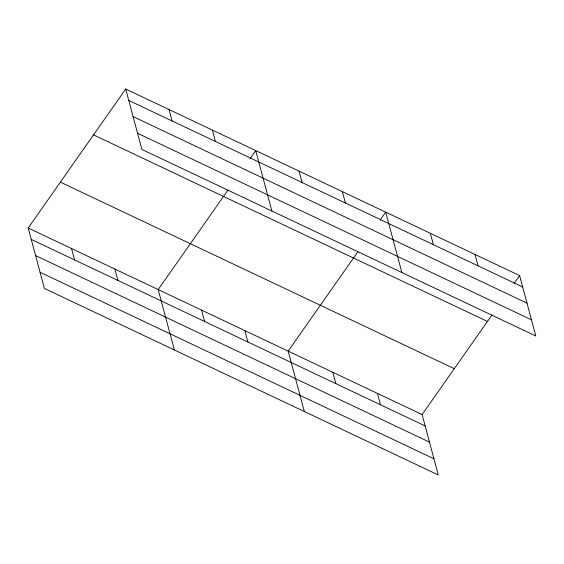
<?xml version="1.0" encoding="UTF-8"?>
<svg xmlns="http://www.w3.org/2000/svg" width="564" height="564" viewBox="0 0 564 564"><rect width="100%" height="100%" fill="white"/><g stroke="black" fill="none" stroke-linecap="round" stroke-linejoin="round"><path stroke-width="0.85" d="M28.2 228.011L422.105 414.561L438.291 474.966L44.387 288.423L28.2 228.011L125.709 89.034L519.613 275.577L535.8 335.989L141.895 149.439L125.709 89.034M228.046 190.005L158.188 289.572L174.375 349.983M250.162 158.477L255.696 150.595L271.883 210.999M358.034 251.565L288.176 351.132L304.363 411.544M380.157 220.038L385.684 212.156L401.871 272.56M422.105 414.561L491.963 314.994M514.086 283.459L519.613 275.577M128.754 100.413L522.666 286.963M133.09 116.593L527.002 303.143M137.56 133.266L531.464 319.809M93.532 134.895L487.437 321.445M60.376 182.151L454.281 368.694M31.253 239.397L425.157 425.94M35.588 255.577L429.493 442.12M40.051 272.243L433.956 458.786M474.973 254.434L478.018 265.82M430.325 233.292L433.378 244.677M342.355 191.633L345.408 203.019M377.464 393.418L380.517 404.797M299.026 171.111L302.078 182.496M332.823 372.275L335.869 383.661M212.367 130.072L215.413 141.458M244.846 330.61L247.899 341.995M169.038 109.55L172.083 120.936M201.517 310.094L204.57 321.473M114.859 269.049L117.911 280.435M71.529 248.534L74.582 259.912"/></g></svg>
